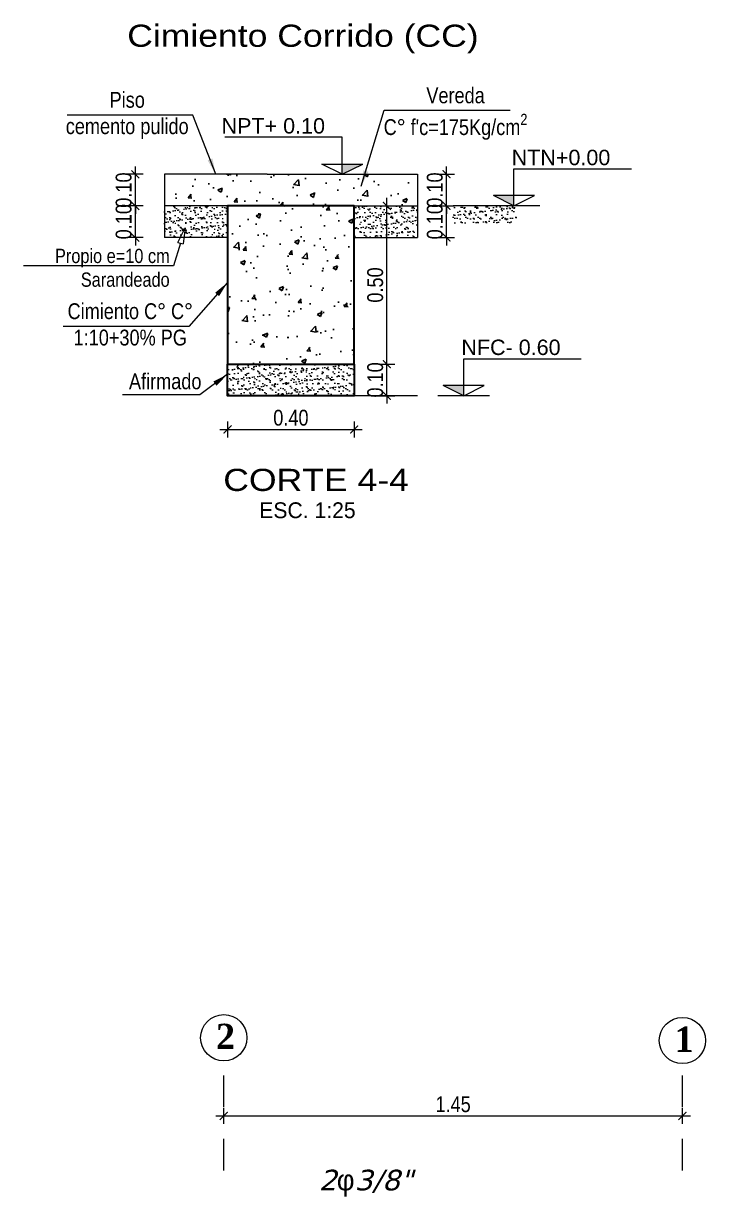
# Model space of a CAD drawing. Header units: metres. Extents: x 912 to 1393, y 476 to 584.
# Drawn here: x 1279.316 to 1281.473, y 498.559 to 502.267 of the extents above; entities that cross this region are included whole.
import ezdxf
from ezdxf import colors
from ezdxf.entities.mleader import LeaderData, LeaderLine
from ezdxf.math import Vec2, Vec3

# ---------------------------------------------------------------- set-up
doc = ezdxf.new("R2010")
doc.units = ezdxf.units.M
for name, pattern in [('ACAD_ISO04W100', [30, 24, -3, 0, -3]), ('DASHDOTX2', [2, 1, -0.5, 0, -0.5]), ('HIDDEN2', [0.1875, 0.125, -0.0625])]:
    doc.linetypes.add(name, pattern=pattern)
for name, color, linetype, lineweight in [('-Achurado', 251, 'Continuous', 5), ('-Acotado', 251, 'Continuous', 5), ('A_Muros altos', 7, 'Continuous', 40), ('Cotas', 7, 'Continuous', 20), ('Especificaciones', 7, 'Continuous', 20), ('muros', 7, 'Continuous', 35), ('P 0.05', 7, 'Continuous', 13), ('pisos', 8, 'Continuous', 13), ('PL-020', 7, 'Continuous', 20), ('PL-03', 7, 'Continuous', 30), ('Textos', 7, 'Continuous', 30)]:
    doc.layers.add(name, color=color, linetype=linetype, lineweight=lineweight)
doc.layers.add('A_50_CotasExter', color=253, linetype='Continuous')
doc.layers.add('PL-05', color=7, linetype='Continuous')
doc.styles.add('-Arial Narrow', font='ARIALN.TTF')
doc.styles.add('ARIAL', font='arial.ttf')
doc.styles.add('ILICH', font='timesbd.ttf')
doc.styles.add('R80_50', font='verdanai.ttf', dxfattribs={"height": 0.065})
doc.styles.add('ROMANS', font='ARIALN.TTF')
doc.styles.add('sw 721', font='swissel.ttf')
doc.styles.add('TECHNICLIGHT', font='tel_____.pfb')
doc.dimstyles.new('corte 25', dxfattribs={"dimtxt": 0.05, "dimasz": 0.025, "dimexe": 0.025, "dimexo": 0.0125, "dimgap": 0.0125, "dimtad": 1, "dimzin": 4, "dimdsep": 46, "dimtxsty": 'ARIAL', "dimblk": 'ARCHTICK', "dimcen": 0.025, "dimdle": 0.025, "dimclrd": 256, "dimclre": 256, "dimclrt": 7, "dimadec": 0, "dimazin": 0, "dimtfac": 1, "dimtix": 1, "dimtmove": 0, "dimatfit": 3, "dimfxl": 0.1, "dimlwd": -1, "dimarcsym": 0})
doc.dimstyles.new('Esc 1_20n', dxfattribs={"dimscale": 0.02, "dimtxt": 2, "dimasz": 1, "dimexe": 1, "dimexo": 1, "dimgap": 0.45, "dimtad": 1, "dimtoh": 1, "dimzin": 3, "dimdsep": 46, "dimtxsty": '-Arial Narrow', "dimblk": 'ARCHTICK', "dimcen": 1, "dimdle": 1, "dimclrd": 252, "dimclre": 252, "dimclrt": 252, "dimadec": 0, "dimazin": 0, "dimtfac": 1, "dimtix": 1, "dimtmove": 1, "dimatfit": 2, "dimldrblk": 'ARCHTICK', "dimfxl": 1, "dimfxlon": 1, "dimtolj": 2, "dimlwd": 5, "dimlwe": 5, "dimarcsym": 0})
pattern_1 = [(50, (-0.51767, 0.18692), (0.145747735, -0.012751268), [0.01524, -0.16764]), (355, (-0.51767, 0.18692), (-0.028194737, 0.152845476), [0.012192, -0.134112467]), (100.451445, (-0.50553, 0.18586), (0.117552998, 0.140094202), [0.012952007, -0.142472196]), (46.1842, (-0.51767, 0.22756), (0.216863233, -0.033633862), [0.02286, -0.25146]), (96.635558, (-0.4996, 0.22476), (0.189923307, 0.1979409), [0.01942802, -0.213708487]), (351.184151, (-0.51767, 0.22756), (0.189923307, 0.1979409), [0.018287974, -0.201167786]), (21, (-0.49735, 0.2174), (0.121291513, -0.081812159), [0.01524, -0.16764]), (326, (-0.49735, 0.2174), (0.049441623, 0.147350373), [0.012192, -0.134112]), (71.451445, (-0.48724, 0.21058), (0.170733135, 0.065538215), [0.012952007, -0.14247195]), (37.5, (-0.51767, 0.18692), (0.0024708826, 0.067644031), [0, -0.1324864, 0, -0.136144, 0, -0.13462]), (7.5, (-0.51767, 0.18692), (0.05345573, 0.08014446), [0, -0.0776224, 0, -0.1294384, 0, -0.051308]), (327.5, (-0.562986, 0.18692), (0.1084724761, -0.0045829952), [0, -0.0508, 0, -0.158496, 0, -0.210312]), (317.5, (-0.58331, 0.18692), (0.118503345, 0.020341193), [0, -0.06604, 0, -0.1052576, 0, -0.149352])]
pattern_2 = [(37.5, (-0.517673, 0.186919), (-0.00080001565, 0.02447066187), [0, -0.019304, 0, -0.02159, 0, -0.0206375]), (7.5, (-0.517673, 0.18692), (0.02247616416, 0.035841255), [0, -0.010414, 0, -0.017399, 0, -0.0066675]), (327.5, (-0.533294, 0.18692), (0.0395496185, 7.185923e-05), [0, -0.00635, 0, -0.02286, 0, -0.029845]), (317.5, (-0.533294, 0.18692), (0.0381778226, 0.0111464662), [0, -0.003175, 0, -0.014986, 0, -0.017145])]

# ---------------------------------------------------------------- blocks, each defined once
blk = doc.blocks.new('_ArchTick')
at = {"layer": 'pisos', "color": 0, "const_width": 0.15}
blk.add_lwpolyline([(-0.5, -0.5), (0.5, 0.5)], dxfattribs=at)
blk = doc.blocks.new('*D296')
at = {"layer": 'A_50_CotasExter', "color": 252, "lineweight": 5, "transparency": 16777216}
for p, q in [((1279.9498, 498.789), (1279.9498, 498.839)), ((1281.3998, 498.789), (1281.3998, 498.839)), ((1279.9248, 498.814), (1281.4248, 498.814))]:
    blk.add_line(p, q, dxfattribs=at)
at = {"layer": 'DEFPOINTS', "color": 0, "lineweight": 20, "transparency": 16777216}
for p in [(1281.3998, 498.814), (1279.9498, 498.6415), (1281.3998, 498.6415)]:
    blk.add_point(p, dxfattribs=at)
at = {"layer": 'A_50_CotasExter', "color": 252, "lineweight": 5, "transparency": 16777216, "xscale": 0.025, "yscale": 0.025, "zscale": 0.025, "rotation": 180}
blk.add_blockref('_ArchTick', (1279.9498, 498.814), dxfattribs=at)
at = {"layer": 'A_50_CotasExter', "color": 252, "lineweight": 5, "transparency": 16777216, "xscale": 0.025, "yscale": 0.025, "zscale": 0.025}
blk.add_blockref('_ArchTick', (1281.3998, 498.814), dxfattribs=at)
at = {"layer": 'A_50_CotasExter', "color": 252, "transparency": 16777216, "insert": (1280.6748, 498.8508), "char_height": 0.05, "attachment_point": 5, "style": '-Arial Narrow'}
blk.add_mtext('\\A2;1.45', dxfattribs=at)
blk = doc.blocks.new('*D320')
at = {"layer": 'A_50_CotasExter', "color": 252, "lineweight": 5, "transparency": 16777216}
for p, q in [((1280.4654, 501.1902), (1280.4654, 501.2152)), ((1280.4404, 501.1902), (1280.4904, 501.1902)), ((1280.4654, 501.0902), (1280.4654, 501.1902)), ((1280.4404, 501.0902), (1280.4904, 501.0902)), ((1280.4654, 501.0902), (1280.4654, 501.0652))]:
    blk.add_line(p, q, dxfattribs=at)
at = {"layer": 'DEFPOINTS', "color": 0, "lineweight": 20, "transparency": 16777216}
for p in [(1280.362, 501.1902), (1280.4654, 501.1902), (1280.362, 501.0902)]:
    blk.add_point(p, dxfattribs=at)
at = {"layer": 'A_50_CotasExter', "color": 252, "lineweight": 5, "transparency": 16777216, "xscale": 0.025, "yscale": 0.025, "zscale": 0.025}
for p, rotation in [((1280.4654, 501.1902), 270), ((1280.4654, 501.0902), 90)]:
    blk.add_blockref('_ArchTick', p, dxfattribs=dict(at, rotation=rotation))
at = {"layer": 'A_50_CotasExter', "color": 252, "transparency": 16777216, "insert": (1280.4286, 501.1402), "char_height": 0.05, "attachment_point": 5, "rotation": 90, "style": '-Arial Narrow'}
blk.add_mtext('\\A2;0.10', dxfattribs=at)
blk = doc.blocks.new('*D315')
at = {"layer": 'A_50_CotasExter', "color": 252, "lineweight": 5, "transparency": 16777216}
for p, q in [((1280.4654, 501.1652), (1280.4654, 501.7152)), ((1280.4404, 501.6902), (1280.4904, 501.6902)), ((1280.4404, 501.1902), (1280.4904, 501.1902))]:
    blk.add_line(p, q, dxfattribs=at)
at = {"layer": 'DEFPOINTS', "color": 0, "lineweight": 20, "transparency": 16777216}
for p in [(1280.362, 501.6902), (1280.4654, 501.6902), (1280.362, 501.1902)]:
    blk.add_point(p, dxfattribs=at)
at = {"layer": 'A_50_CotasExter', "color": 252, "lineweight": 5, "transparency": 16777216, "xscale": 0.025, "yscale": 0.025, "zscale": 0.025}
for p, rotation in [((1280.4654, 501.6902), 90), ((1280.4654, 501.1902), 270)]:
    blk.add_blockref('_ArchTick', p, dxfattribs=dict(at, rotation=rotation))
at = {"layer": 'A_50_CotasExter', "color": 252, "transparency": 16777216, "insert": (1280.4286, 501.4402), "char_height": 0.05, "attachment_point": 5, "rotation": 90, "style": '-Arial Narrow'}
blk.add_mtext('\\A2;0.50', dxfattribs=at)
blk = doc.blocks.new('NPT-c2')
at = {"color": 0, "lineweight": 5}
for p, q in [((0, 0.361), (-1.15, 0.361)), ((0, 0), (0, 0.361)), ((-0.253, 0), (0.253, 0)), ((-0.2, 0.1), (0.2, 0.1)), ((0, 0), (-0.2, 0.1)), ((0, 0), (0.2, 0.1))]:
    blk.add_line(p, q, dxfattribs=at)
blk.add_solid([(0.2, 0.1), (0, 0.1), (0, 0)], dxfattribs=at)
at = {"style": 'ARIAL'}
blk.add_attdef('NPT%%P0.00', (-1.089, 0.48), '', height=0.15, dxfattribs=at)
blk = doc.blocks.new('*D317')
at = {"layer": 'A_50_CotasExter', "color": 252, "lineweight": 5, "transparency": 16777216}
for p, q in [((1279.6702, 501.6902), (1279.6702, 501.7152)), ((1279.6952, 501.6902), (1279.6452, 501.6902)), ((1279.6702, 501.5902), (1279.6702, 501.6902)), ((1279.6952, 501.5902), (1279.6452, 501.5902)), ((1279.6702, 501.5902), (1279.6702, 501.5652))]:
    blk.add_line(p, q, dxfattribs=at)
at = {"layer": 'DEFPOINTS', "color": 0, "lineweight": 20, "transparency": 16777216}
for p in [(1279.6702, 501.6902), (1279.762, 501.6902), (1279.762, 501.5902)]:
    blk.add_point(p, dxfattribs=at)
at = {"layer": 'A_50_CotasExter', "color": 252, "lineweight": 5, "transparency": 16777216, "xscale": 0.025, "yscale": 0.025, "zscale": 0.025}
for p, rotation in [((1279.6702, 501.6902), 270), ((1279.6702, 501.5902), 90)]:
    blk.add_blockref('_ArchTick', p, dxfattribs=dict(at, rotation=rotation))
at = {"layer": 'A_50_CotasExter', "color": 252, "transparency": 16777216, "insert": (1279.6334, 501.6402), "char_height": 0.05, "attachment_point": 5, "rotation": 90, "style": '-Arial Narrow'}
blk.add_mtext('\\A2;0.10', dxfattribs=at)
blk = doc.blocks.new('*D316')
at = {"layer": 'A_50_CotasExter', "color": 252, "lineweight": 5, "transparency": 16777216}
for p, q in [((1279.6702, 501.7902), (1279.6702, 501.8152)), ((1279.6952, 501.7902), (1279.6452, 501.7902)), ((1279.6702, 501.6902), (1279.6702, 501.7902)), ((1279.6952, 501.6902), (1279.6452, 501.6902)), ((1279.6702, 501.6902), (1279.6702, 501.6652))]:
    blk.add_line(p, q, dxfattribs=at)
at = {"layer": 'DEFPOINTS', "color": 0, "lineweight": 20, "transparency": 16777216}
for p in [(1279.6702, 501.7902), (1279.762, 501.7902), (1279.762, 501.6902)]:
    blk.add_point(p, dxfattribs=at)
at = {"layer": 'A_50_CotasExter', "color": 252, "lineweight": 5, "transparency": 16777216, "xscale": 0.025, "yscale": 0.025, "zscale": 0.025}
for p, rotation in [((1279.6702, 501.7902), 270), ((1279.6702, 501.6902), 90)]:
    blk.add_blockref('_ArchTick', p, dxfattribs=dict(at, rotation=rotation))
at = {"layer": 'A_50_CotasExter', "color": 252, "transparency": 16777216, "insert": (1279.6334, 501.7402), "char_height": 0.05, "attachment_point": 5, "rotation": 90, "style": '-Arial Narrow'}
blk.add_mtext('\\A2;0.10', dxfattribs=at)
blk = doc.blocks.new('*D319')
at = {"layer": 'A_50_CotasExter', "color": 252, "lineweight": 5, "transparency": 16777216}
for p, q in [((1280.6537, 501.6902), (1280.6537, 501.7152)), ((1280.6287, 501.6902), (1280.6787, 501.6902)), ((1280.6537, 501.5902), (1280.6537, 501.6902)), ((1280.6287, 501.5902), (1280.6787, 501.5902)), ((1280.6537, 501.5902), (1280.6537, 501.5652))]:
    blk.add_line(p, q, dxfattribs=at)
at = {"layer": 'DEFPOINTS', "color": 0, "lineweight": 20, "transparency": 16777216}
for p in [(1280.562, 501.6902), (1280.6537, 501.6902), (1280.562, 501.5902)]:
    blk.add_point(p, dxfattribs=at)
at = {"layer": 'A_50_CotasExter', "color": 252, "lineweight": 5, "transparency": 16777216, "xscale": 0.025, "yscale": 0.025, "zscale": 0.025}
for p, rotation in [((1280.6537, 501.6902), 270), ((1280.6537, 501.5902), 90)]:
    blk.add_blockref('_ArchTick', p, dxfattribs=dict(at, rotation=rotation))
at = {"layer": 'A_50_CotasExter', "color": 252, "transparency": 16777216, "insert": (1280.617, 501.6402), "char_height": 0.05, "attachment_point": 5, "rotation": 90, "style": '-Arial Narrow'}
blk.add_mtext('\\A2;0.10', dxfattribs=at)
blk = doc.blocks.new('*D318')
at = {"layer": 'A_50_CotasExter', "color": 252, "lineweight": 5, "transparency": 16777216}
for p, q in [((1280.6537, 501.7902), (1280.6537, 501.8152)), ((1280.6287, 501.7902), (1280.6787, 501.7902)), ((1280.6537, 501.6902), (1280.6537, 501.7902)), ((1280.6287, 501.6902), (1280.6787, 501.6902)), ((1280.6537, 501.6902), (1280.6537, 501.6652))]:
    blk.add_line(p, q, dxfattribs=at)
at = {"layer": 'DEFPOINTS', "color": 0, "lineweight": 20, "transparency": 16777216}
for p in [(1280.562, 501.7902), (1280.6537, 501.7902), (1280.562, 501.6902)]:
    blk.add_point(p, dxfattribs=at)
at = {"layer": 'A_50_CotasExter', "color": 252, "lineweight": 5, "transparency": 16777216, "xscale": 0.025, "yscale": 0.025, "zscale": 0.025}
for p, rotation in [((1280.6537, 501.7902), 270), ((1280.6537, 501.6902), 90)]:
    blk.add_blockref('_ArchTick', p, dxfattribs=dict(at, rotation=rotation))
at = {"layer": 'A_50_CotasExter', "color": 252, "transparency": 16777216, "insert": (1280.617, 501.7402), "char_height": 0.05, "attachment_point": 5, "rotation": 90, "style": '-Arial Narrow'}
blk.add_mtext('\\A2;0.10', dxfattribs=at)
blk = doc.blocks.new('*D321')
at = {"layer": 'A_50_CotasExter', "color": 252, "lineweight": 5, "transparency": 16777216}
for p, q in [((1279.962, 501.0086), (1279.962, 500.9586)), ((1280.362, 501.0086), (1280.362, 500.9586)), ((1279.937, 500.9836), (1280.387, 500.9836))]:
    blk.add_line(p, q, dxfattribs=at)
at = {"layer": 'DEFPOINTS', "color": 0, "lineweight": 20, "transparency": 16777216}
for p in [(1279.962, 501.0902), (1280.362, 501.0902), (1280.362, 500.9836)]:
    blk.add_point(p, dxfattribs=at)
at = {"layer": 'A_50_CotasExter', "color": 252, "lineweight": 5, "transparency": 16777216, "xscale": 0.025, "yscale": 0.025, "zscale": 0.025}
for p, rotation in [((1279.962, 500.9836), 179.9988359742673), ((1280.362, 500.9836), 359.9988359742672)]:
    blk.add_blockref('_ArchTick', p, dxfattribs=dict(at, rotation=rotation))
at = {"layer": 'A_50_CotasExter', "color": 252, "transparency": 16777216, "insert": (1280.162, 501.0204), "char_height": 0.05, "attachment_point": 5, "rotation": 359.9988, "style": '-Arial Narrow'}
blk.add_mtext('\\A2;0.40', dxfattribs=at)
blk = doc.blocks.new('_ClosedBlank')
at = {"color": 0, "linetype": 'ByBlock', "lineweight": -2}
for p, q in [((-1, 0.167), (0, 0)), ((-1, 0.167), (-1, -0.167)), ((0, 0), (-1, -0.167))]:
    blk.add_line(p, q, dxfattribs=at)

msp = doc.modelspace()

# ---------------------------------------------------------------- hatches: boundary and pattern name
at = {"layer": '-Achurado', "lineweight": 5}
h = msp.add_hatch(dxfattribs=at)
h.set_pattern_fill('AR-SAND', color=256, scale=0.0005)
h.set_pattern_definition(pattern_2)
h.paths.add_polyline_path([(1279.762, 501.6902), (1279.962, 501.6902), (1279.962, 501.5902), (1279.762, 501.5902)])
h = msp.add_hatch(dxfattribs=at)
h.set_pattern_fill('AR-SAND', color=256, scale=0.0005)
h.set_pattern_definition(pattern_2)
h.paths.add_polyline_path([(1280.562, 501.6902), (1280.362, 501.6902), (1280.362, 501.5902), (1280.562, 501.5902)])
h = msp.add_hatch(dxfattribs=at)
h.set_pattern_fill('AR-SAND', color=256, scale=0.0005)
h.set_pattern_definition(pattern_2)
h.paths.add_polyline_path([(1280.8749, 501.6902), (1280.6749, 501.6902), (1280.6749, 501.6365), (1280.8753, 501.6365)])
h = msp.add_hatch(dxfattribs=at)
h.set_pattern_fill('AR-SAND', color=256, scale=0.0005)
h.set_pattern_definition(pattern_2)
h.paths.add_polyline_path([(1279.962, 501.1902), (1280.362, 501.1902), (1280.362, 501.0902), (1279.962, 501.0902)])
at = {"true_color": 0x636466}
h = msp.add_hatch(dxfattribs=at)
h.set_pattern_fill('AR-CONC', color=251, scale=0.0008)
h.set_pattern_definition(pattern_1)
h.paths.add_polyline_path([(1280.087, 501.7902), (1279.762, 501.7902), (1279.762, 501.6902), (1280.087, 501.6902)])
h = msp.add_hatch(dxfattribs=at)
h.set_pattern_fill('AR-CONC', color=251, scale=0.0008)
h.set_pattern_definition(pattern_1)
h.paths.add_polyline_path([(1280.362, 501.6902), (1280.237, 501.6902), (1280.237, 501.7902), (1280.087, 501.7902), (1280.087, 501.6902), (1279.962, 501.6902), (1279.962, 501.1902), (1280.362, 501.1902)])
h = msp.add_hatch(dxfattribs=at)
h.set_pattern_fill('AR-CONC', color=251, scale=0.0008)
h.set_pattern_definition(pattern_1)
h.paths.add_polyline_path([(1280.237, 501.7902), (1280.562, 501.7902), (1280.562, 501.6902), (1280.237, 501.6902)])

# ---------------------------------------------------------------- linework, layer by layer
at = {"layer": 'A_Muros altos', "lineweight": 30}
for points in [[(1279.962, 501.1902), (1280.362, 501.1902), (1280.362, 501.6902), (1280.237, 501.6902), (1280.237, 501.6902), (1280.087, 501.6902), (1280.087, 501.6902), (1279.962, 501.6902), (1279.962, 501.1902)], [(1280.362, 501.1902), (1280.362, 501.0902), (1279.962, 501.0902), (1279.962, 501.1902)]]:
    msp.add_lwpolyline(points, dxfattribs=at)
at = {"layer": 'muros', "color": 250, "lineweight": 15}
for points in [[(1280.087, 501.7902), (1279.762, 501.7902)], [(1279.762, 501.7902), (1279.762, 501.5902)], [(1280.087, 501.7902), (1280.562, 501.7902)], [(1280.562, 501.7902), (1280.562, 501.5902)], [(1279.962, 501.6902), (1279.762, 501.6902)], [(1280.362, 501.6902), (1280.562, 501.6902)], [(1280.8749, 501.6902), (1280.6749, 501.6902)], [(1279.962, 501.5902), (1279.762, 501.5902)], [(1280.362, 501.5902), (1280.562, 501.5902)], [(1280.562, 501.0902), (1280.362, 501.0902)]]:
    msp.add_lwpolyline(points, dxfattribs=at)
at = {"layer": 'P 0.05', "linetype": 'DASHDOTX2', "ltscale": 0.005}
for p, q in [((1279.9498, 498.6415), (1279.9498, 498.9883)), ((1281.3998, 498.6415), (1281.3998, 498.9794))]:
    msp.add_line(p, q, dxfattribs=at)
at = {"layer": 'PL-020', "linetype": 'Continuous', "ltscale": 1.6}
for centre in [(1279.9498, 499.0613), (1281.3998, 499.0524)]:
    msp.add_circle(centre, 0.0731, dxfattribs=at)

# ---------------------------------------------------------------- block references
at = {"linetype": 'HIDDEN2'}
ref = msp.add_blockref('NPT-c2', (1280.3245, 501.7902), dxfattribs=dict(at, xscale=0.323333650981178, yscale=0.323333650981178, zscale=0.323333650981178))
ref.add_attrib('NPT%%P0.00', 'NPT+ 0.10', (1279.9428, 501.9189), dxfattribs={"color": 0, "height": 0.04869, "style": 'sw 721'})
ref = msp.add_blockref('NPT-c2', (1280.8672, 501.6902), dxfattribs=dict(at, xscale=-0.323333650981178, yscale=0.323333650981178, zscale=0.323333650981178))
ref.add_attrib('NPT%%P0.00', 'NTN+0.00', (1280.8599, 501.8189), dxfattribs={"color": 0, "height": 0.04869, "style": 'sw 721'})
ref = msp.add_blockref('NPT-c2', (1280.7083, 501.0902), dxfattribs=dict(at, xscale=-0.323333650981178, yscale=0.323333650981178, zscale=0.323333650981178))
ref.add_attrib('NPT%%P0.00', 'NFC- 0.60', (1280.7009, 501.2189), dxfattribs={"color": 0, "height": 0.04869, "style": 'sw 721'})

# ---------------------------------------------------------------- texts
at = {"layer": 'Especificaciones', "linetype": 'ACAD_ISO04W100', "insert": (1280.2502, 498.6439), "char_height": 0.065, "width": 0.387333, "attachment_point": 1, "style": 'R80_50'}
msp.add_mtext('2{\\fSymbol|b0|i0|c2|p18;f}3/8"', dxfattribs=at)
at = {"layer": 'PL-03', "color": 250, "linetype": 'Continuous', "style": 'TECHNICLIGHT'}
msp.add_text('ESC. 1:25', height=0.05, dxfattribs=at).set_placement((1280.0619, 500.7033))
at = {"layer": 'PL-03', "char_height": 0.05, "attachment_point": 2, "style": 'ROMANS'}
for s, insert, width in [("\\A1;Vereda \\PC° f'c=175Kg/cm{\\H0.7x;\\S2^ ;} ", (1280.6825, 502.0645), 0.514574), ('Piso \\Pcemento pulido', (1279.6445, 502.0504), 0.405235), ('Cimiento C° C°\\P1:10+30% PG', (1279.6541, 501.3824), 0.92797), ('Afirmado  ', (1279.7646, 501.1608), 0.482982)]:
    msp.add_mtext(s, dxfattribs=dict(at, insert=insert, width=width))
at = {"layer": 'PL-05', "style": 'TECHNICLIGHT', "width": 1.2}
for s, p in [('Cimiento Corrido (CC)', (1279.6445, 502.193)), ('CORTE 4-4', (1279.9482, 500.7892))]:
    msp.add_text(s, height=0.07, dxfattribs=at).set_placement(p)
at = {"layer": 'Textos', "ltscale": 1.6, "style": 'ILICH'}
for s, p in [('2', (1279.9251, 499.0254, 478.457)), ('1', (1281.3751, 499.0165, 478.457))]:
    msp.add_text(s, height=0.08, dxfattribs=at).set_placement(p)

# ---------------------------------------------------------------- dimensions: what is measured, and where the dimension line sits
at = {"layer": 'A_50_CotasExter'}
for base, p1, p2, picture, middle in [((1279.6702, 501.7902), (1279.762, 501.6902), (1279.762, 501.7902), '*D316', (1279.6334, 501.7402)), ((1280.6537, 501.7902), (1280.562, 501.6902), (1280.562, 501.7902), '*D318', (1280.617, 501.7402)), ((1280.4654, 501.6902), (1280.362, 501.1902), (1280.362, 501.6902), '*D315', (1280.4286, 501.4402))]:
    dim = msp.add_linear_dim(base=base, p1=p1, p2=p2, angle=270, dimstyle='Esc 1_20n', override={"dimscale": 0.025}, dxfattribs=at)
    dim.commit()
    dim.dimension.update_dxf_attribs({"geometry": picture, "text_midpoint": middle})
for p1, p2, distance, picture, middle in [((1279.762, 501.5902), (1279.762, 501.6902), 0.0918, '*D317', (1279.6334, 501.6402)), ((1280.562, 501.5902), (1280.562, 501.6902), -0.0918, '*D319', (1280.617, 501.6402)), ((1280.362, 501.0902), (1280.362, 501.1902), -0.1035, '*D320', (1280.4286, 501.1402)), ((1279.962, 501.0902), (1280.362, 501.0902), -0.1066, '*D321', (1280.162, 501.0204)), ((1279.9498, 498.6415), (1281.3998, 498.6415), 0.1726, '*D296', (1280.6748, 498.8508))]:
    dim = msp.add_aligned_dim(p1=p1, p2=p2, distance=distance, dimstyle='Esc 1_20n', override={"dimscale": 0.025}, dxfattribs=at)
    dim.commit()
    dim.dimension.update_dxf_attribs({"geometry": picture, "text_midpoint": middle})

# ---------------------------------------------------------------- leaders
at = {"layer": '-Acotado'}
ml = msp.add_multileader_mtext('Standard', dxfattribs=at)
ml.set_content('Propio e=10 cm \\PSarandeado', color=7, style='-Arial Narrow')
ml.set_leader_properties(color=7, linetype='ByLayer', lineweight=0)
ml.set_arrow_properties(name='CLOSEDBLANK')
ml.build(insert=Vec2(0, 0))
ml.multileader.update_dxf_attribs({"has_dogleg": 0, "text_left_attachment_type": 6, "text_right_attachment_type": 6, "dogleg_length": 0, "arrow_head_size": 0.05, "scale": 0.025})
ctx = ml.context
ctx.base_point, ctx.scale, ctx.char_height, ctx.arrow_head_size, ctx.landing_gap_size, ctx.plane_origin = Vec3(1279.411, 501.5006), 0.025, 0.045, 0.05, 0.0125, Vec3(1280.4572, 502.2365)
ctx.left_attachment, ctx.right_attachment, ctx.text_align_type = 6, 6, 2
notes = []
notes.append((ctx, [(1, (1, 1, 0), (1279.7912, 501.5006), (-1, 0), 0, [(0, [(1279.8273, 501.6204)], 0, [])])]))
ctx.mtext.insert, ctx.mtext.alignment, ctx.mtext.flow_direction = Vec3(1279.7787, 501.5546), 3, 5
at = {"layer": 'Cotas', "lineweight": 13, "ltscale": 0.1}
for points in [[(1280.3845, 501.7523), (1280.4573, 501.9923), (1280.8553, 501.9923)], [(1279.9245, 501.7902), (1279.8523, 501.9764), (1279.4543, 501.9764)], [(1279.9617, 501.4481), (1279.8398, 501.3085), (1279.4417, 501.3085)], [(1279.962, 501.1582), (1279.8739, 501.0931), (1279.6295, 501.0931)]]:
    msp.add_leader(points, dimstyle='corte 25', override={"dimasz": 0.05, "dimgap": 0.0125, "dimtad": 0}, dxfattribs=at)
for ctx, leaders in notes:
    for number, flags, end, landing, length, lines in leaders:
        leader = LeaderData()
        leader.index, (leader.has_last_leader_line, leader.has_dogleg_vector, leader.attachment_direction) = number, flags
        leader.last_leader_point, leader.dogleg_vector, leader.dogleg_length = Vec3(end), Vec3(landing), length
        for number, points, colour, breaks in lines:
            line = LeaderLine()
            line.index, line.vertices, line.color, line.breaks = number, Vec3.list(points), colors.encode_raw_color(colour), breaks
            leader.lines.append(line)
        ctx.leaders.append(leader)

doc.saveas('drawing.dxf')
